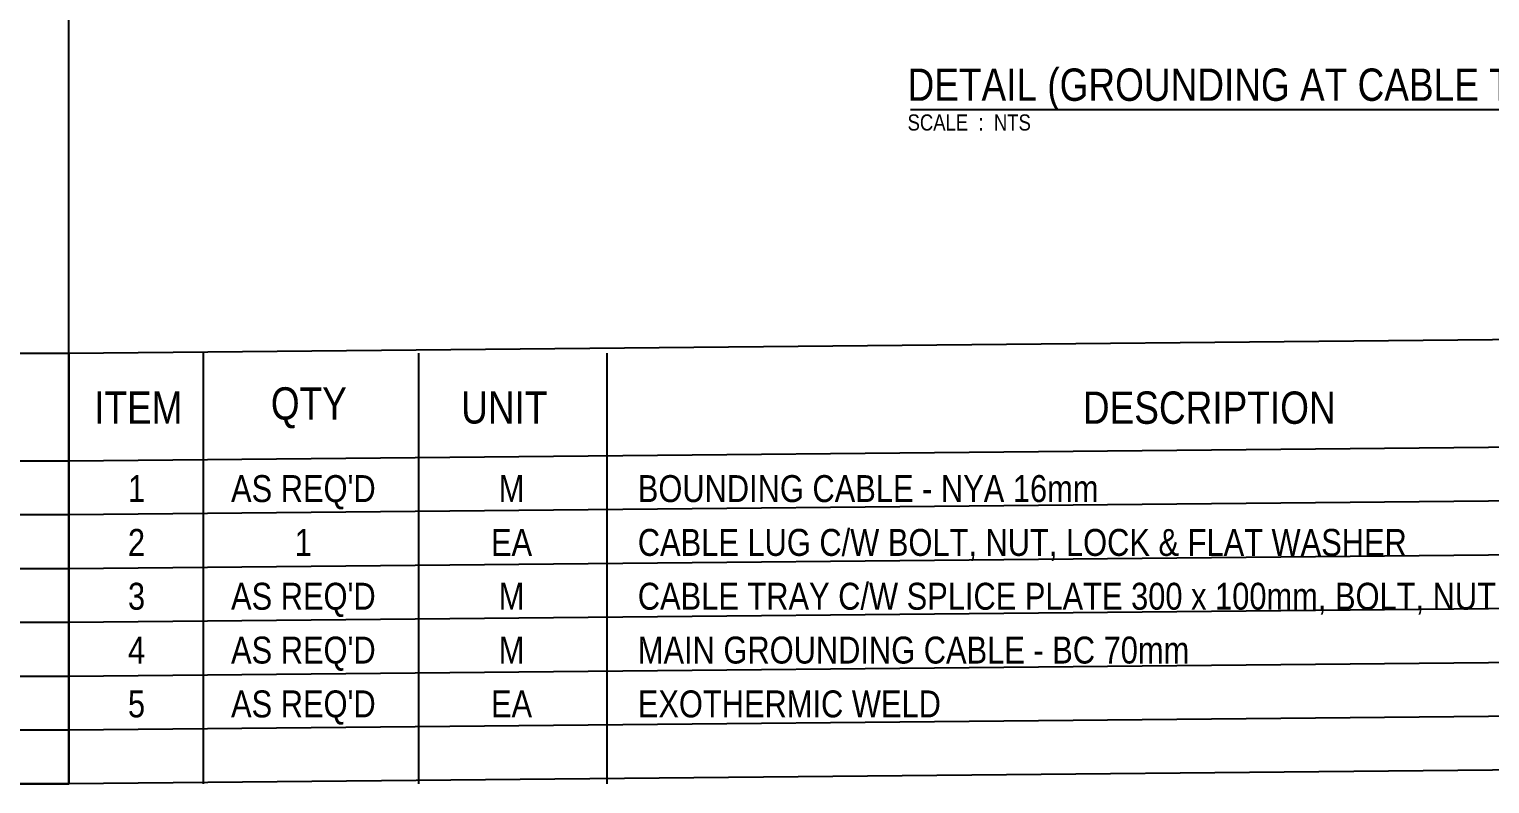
# Model space of a CAD drawing. Header units: millimetres. Extents: x 73539 to 164333, y 19300 to 40000.
# Drawn here: x 113170 to 126739, y 20000 to 27009 of the extents above; entities that cross this region are included whole.
import ezdxf
from ezdxf.enums import TextEntityAlignment as Align

# ---------------------------------------------------------------- set-up
doc = ezdxf.new("R2010")
doc.units = ezdxf.units.MM
doc.layers.add('TID-ELC DIMENTION', color=7, linetype='Continuous')
doc.layers.add('TID-ELC TEXT', color=15, linetype='Continuous')
doc.styles.add('TX-AN', font='ARIALN.TTF')

msp = doc.modelspace()

# ---------------------------------------------------------------- linework, layer by layer
for p, q in [((113539, 20193), (113539, 40000)), ((113539, 20000), (113539, 40000)), ((121356, 26264), (127864, 26264)), ((73539, 20000), (113539, 20000))]:
    msp.add_line(p, q)
for points in [[(113539, 24000), (133539, 24193), (133539, 20193), (113539, 20000)], [(93539, 24000), (113539, 24000), (113539, 20000), (93539, 20000)]]:
    msp.add_lwpolyline(points, close=True)
at = {"layer": 'TID-ELC DIMENTION'}
for p, q in [((114789, 20000), (114789, 24000)), ((116789, 20000), (116789, 24000)), ((118539, 20000), (118539, 24000)), ((113539, 23000), (133539, 23193)), ((93539, 23000), (113539, 23000))]:
    msp.add_line(p, q, dxfattribs=at)
at = {"layer": 'TID-ELC DIMENTION', "color": 250}
for p, q in [((113539, 22500), (133539, 22693)), ((93539, 22500), (113539, 22500)), ((113539, 22000), (133539, 22193)), ((93539, 22000), (113539, 22000)), ((113539, 21500), (133539, 21693)), ((93539, 21500), (113539, 21500)), ((113539, 21000), (133539, 21193)), ((93539, 21000), (113539, 21000)), ((113539, 20500), (133539, 20693)), ((93539, 20500), (113539, 20500))]:
    msp.add_line(p, q, dxfattribs=at)

# ---------------------------------------------------------------- texts
at = {"layer": 'TID-ELC TEXT', "color": 4, "style": 'TX-AN'}
msp.add_text('DETAIL (GROUNDING AT CABLE TRAY)', height=300, dxfattribs=at).set_placement((121330, 26344))
at = {"layer": 'TID-ELC TEXT', "style": 'TX-AN'}
for s, height, p in [('SCALE  :  NTS', 150, (121330, 26068)), ('BOUNDING CABLE - NYA 16mm', 250, (118824, 22617)), ('CABLE LUG C/W BOLT, NUT, LOCK & FLAT WASHER', 250, (118824, 22117)), ('CABLE TRAY C/W SPLICE PLATE 300 x 100mm, BOLT, NUT, LOCK & FLAT WASHER ', 250, (118824, 21617)), ('MAIN GROUNDING CABLE - BC 70mm', 250, (118824, 21117)), ('EXOTHERMIC WELD', 250, (118824, 20617))]:
    msp.add_text(s, height=height, dxfattribs=at).set_placement(p)
for s, p in [('ITEM', (114184, 23494)), ('QTY', (115768, 23494)), ('UNIT', (117584, 23494)), ('DESCRIPTION', (124133, 23494))]:
    msp.add_text(s, height=300, dxfattribs=at).set_placement(p, align=Align.MIDDLE)
for s, p in [('1', (114167, 22617)), ("AS REQ'D", (115717, 22617)), ('M', (117651, 22617)), ('2', (114167, 22117)), ('1', (115717, 22117)), ('EA', (117651, 22117)), ('3', (114167, 21617)), ("AS REQ'D", (115717, 21617)), ('M', (117651, 21617)), ('4', (114167, 21117)), ("AS REQ'D", (115717, 21117)), ('M', (117651, 21117)), ('5', (114167, 20617)), ("AS REQ'D", (115717, 20617)), ('EA', (117651, 20617))]:
    msp.add_text(s, height=250, dxfattribs=at).set_placement(p, align=Align.CENTER)

doc.saveas('drawing.dxf')
